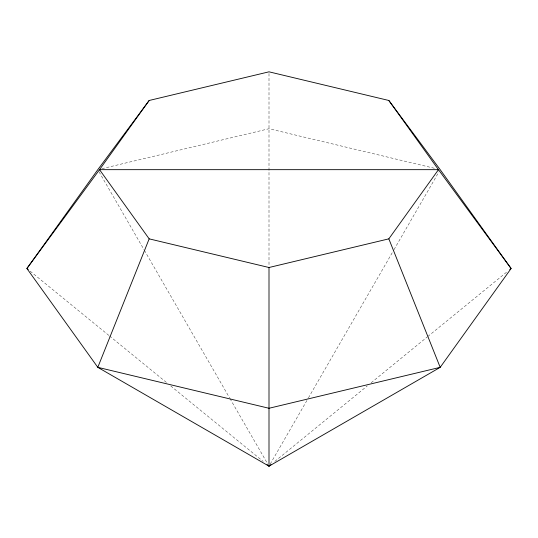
<?xml version="1.0" encoding="UTF-8"?>
<svg xmlns="http://www.w3.org/2000/svg" width="538" height="538" viewBox="0 0 538 538"><rect width="100%" height="100%" fill="white"/><g stroke="black" fill="none" stroke-linecap="round" stroke-linejoin="round"><path stroke-width="0.4" stroke-dasharray="2.69 2.02" d="M270.258 463.998L308.018 398.591M308.442 397.864L393.614 250.338M394.038 249.605L438.934 171.844M274.857 461.396L367.272 385.941M371.18 382.753L427.145 337.05M427.797 336.519L507.845 271.159M101.884 168.69L269 128.73L436.116 168.69M30.155 271.159L108.905 335.456M109.55 335.988L166.82 382.753M170.728 385.941L263.143 461.396M99.066 171.844L143.962 249.605M144.386 250.338L229.558 397.864M229.982 398.591L267.742 463.998M269 73.498L269 266.391"/><path stroke-width="0.81" d="M149.167 100.478L99.53 169.665L149.167 238.852L97.808 367.34L269 466.177L440.192 367.34L511.1 268.502L440.192 169.665L388.833 100.478L269 71.823L149.167 100.478L97.808 169.665L26.9 268.502L97.808 367.34L269 408.275L440.192 367.34L388.833 238.852L438.47 169.665L388.833 100.478M267.05 464.583L269 466.177L270.95 464.583M509.795 269.565L511.1 268.502L438.47 169.665L99.53 169.665L26.9 268.502L28.205 269.565M149.167 238.852L269 267.507L388.833 238.852M269 267.507L269 466.177"/></g></svg>
